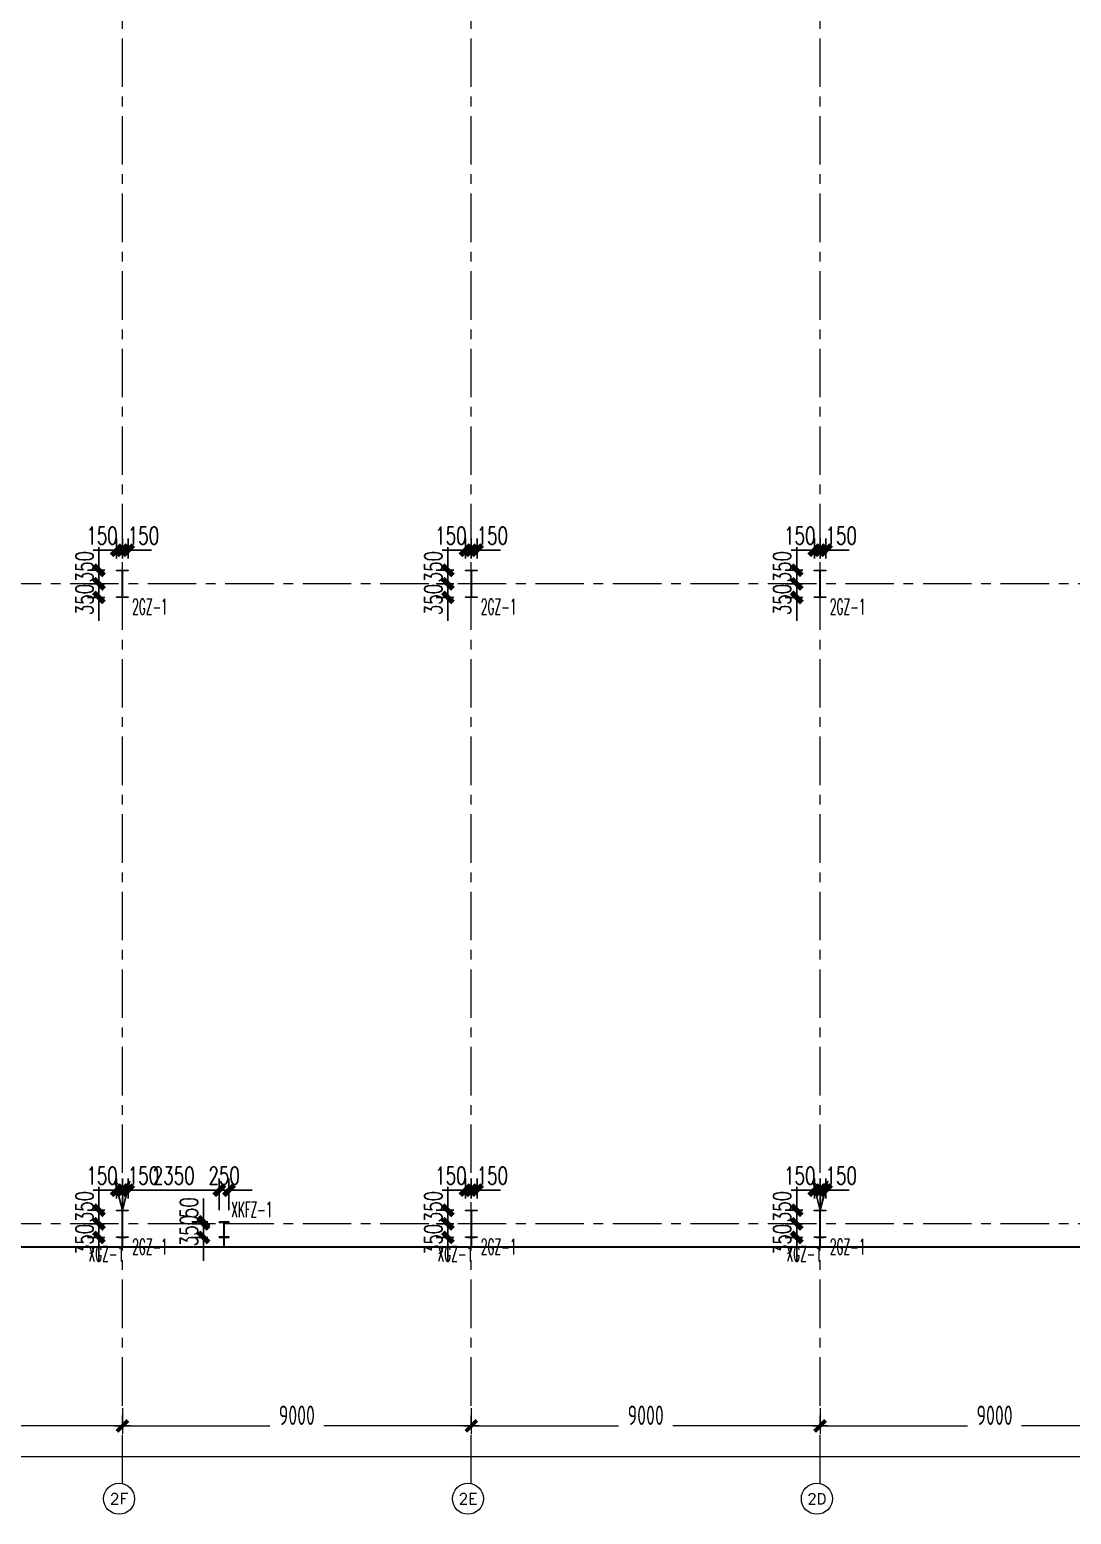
# Model space of a CAD drawing. Extents: x -1201378 to 2367219, y -619313 to 244905.
# Drawn here: x 168850 to 195722, y -71587 to -33310 of the extents above; entities that cross this region are included whole.
import ezdxf
from ezdxf.enums import TextEntityAlignment as Align

# ---------------------------------------------------------------- set-up
doc = ezdxf.new("R2010")
doc.units = 0
doc.header["$LTSCALE"] = 1000
doc.linetypes.add('CENTER', pattern=[2, 1.25, -0.25, 0.25, -0.25])
doc.linetypes.add('HIDDEN', pattern=[0.375, 0.25, -0.125])
doc.layers.get('0').update_dxf_attribs({"linetype": 'CONTINUOUS'})
doc.layers.get('Defpoints').update_dxf_attribs({"linetype": 'CONTINUOUS'})
for name, color, linetype in [('A-AXIS-DP', 126, 'CONTINUOUS'), ('S-CJGC', 5, 'CONTINUOUS'), ('S-DIMZ', 115, 'CONTINUOUS'), ('S-SGJ', 21, 'CONTINUOUS'), ('S-SHAPE2', 165, 'HIDDEN')]:
    doc.layers.add(name, color=color, linetype=linetype)
for name, color, linetype, lineweight in [('S-axis', 111, 'CONTINUOUS', 0), ('S-col', 2, 'CONTINUOUS', 0), ('S-dote', 5, 'CENTER', 0)]:
    doc.layers.add(name, color=color, linetype=linetype, lineweight=lineweight)
doc.styles.add('_TCH_AXIS', font='COMPLEX', dxfattribs={"bigfont": 'GBCBIG'})
doc.styles.add('SS1', font='tj-romans1.shx', dxfattribs={"width": 0.7, "bigfont": 'tj-hztxt1.shx'})
doc.styles.add('TSSD_Dimension', font='tssdeng.shx', dxfattribs={"width": 0.7, "bigfont": 'hztxt.shx'})
doc.dimstyles.new('S-150-ARCHI', dxfattribs={"dimscale": 150, "dimtxt": 3, "dimasz": 2, "dimexe": 2, "dimexo": 2, "dimgap": 1, "dimtad": 1, "dimdec": 0, "dimzin": 0, "dimdsep": 46, "dimtxsty": 'SS1', "dimblk1": 'TT', "dimblk2": 'TT', "dimsah": 1, "dimcen": 1, "dimclrd": 256, "dimclre": 256, "dimclrt": 256, "dimadec": 0, "dimazin": 0, "dimtfac": 1, "dimtdec": 0, "dimtix": 1, "dimtmove": 2, "dimatfit": 0, "dimldrblk": 'TT', "dimfxl": 2, "dimtolj": 1, "dimtzin": 0, "dimarcsym": 0})
doc.dimstyles.new('TSSD_200_200', dxfattribs={"dimtxt": 500, "dimasz": 200, "dimexe": 200, "dimexo": 500, "dimgap": 200, "dimtad": 1, "dimdec": 0, "dimzin": 0, "dimdsep": 46, "dimtxsty": 'TSSD_Dimension', "dimblk": 'ARCHTICK', "dimcen": 0, "dimdle": 200, "dimclrt": 7, "dimadec": 0, "dimazin": 0, "dimtfac": 1, "dimtdec": 0, "dimtix": 1, "dimtmove": 2, "dimatfit": 3, "dimfxl": 1, "dimtolj": 1, "dimtzin": 0, "dimarcsym": 0})

# ---------------------------------------------------------------- blocks, each defined once
blk = doc.blocks.new('_ArchTick')
at = {"color": 0, "linetype": 'ByBlock', "const_width": 0.5}
blk.add_lwpolyline([(-0.71, -0.71), (0.71, 0.71)], dxfattribs=at)
blk = doc.blocks.new('*D78')
at = {"layer": 'Defpoints', "color": 0, "transparency": 16777216}
for p in [(-137758, -268348), (-128758, -268348), (-128758, -269308)]:
    blk.add_point(p, dxfattribs=at)
at = {"layer": 'S-axis', "color": 0, "lineweight": -2, "transparency": 16777216}
for p, q in [((-137758, -268848), (-137758, -269508)), ((-128758, -268848), (-128758, -269508)), ((-137958, -269308), (-133957, -269308)), ((-128558, -269308), (-132560, -269308))]:
    blk.add_line(p, q, dxfattribs=at)
at = {"layer": 'S-axis', "color": 0, "lineweight": -2, "transparency": 16777216, "xscale": 200, "yscale": 200, "zscale": 200, "rotation": 180}
blk.add_blockref('_ArchTick', (-137758, -269308), dxfattribs=at)
at = {"layer": 'S-axis', "color": 0, "lineweight": -2, "transparency": 16777216, "xscale": 200, "yscale": 200, "zscale": 200}
blk.add_blockref('_ArchTick', (-128758, -269308), dxfattribs=at)
at = {"layer": 'S-axis', "color": 7, "transparency": 16777216, "insert": (-133258, -269033), "char_height": 500, "attachment_point": 5, "style": 'TSSD_Dimension'}
blk.add_mtext('\\A1;9000', dxfattribs=at)
blk = doc.blocks.new('*D79')
at = {"layer": 'Defpoints', "color": 0, "transparency": 16777216}
for p in [(-128758, -268348), (-119758, -268348), (-119758, -269308)]:
    blk.add_point(p, dxfattribs=at)
at = {"layer": 'S-axis', "color": 0, "lineweight": -2, "transparency": 16777216}
for p, q in [((-128758, -268848), (-128758, -269508)), ((-119758, -268848), (-119758, -269508)), ((-128958, -269308), (-124957, -269308)), ((-119558, -269308), (-123560, -269308))]:
    blk.add_line(p, q, dxfattribs=at)
at = {"layer": 'S-axis', "color": 0, "lineweight": -2, "transparency": 16777216, "xscale": 200, "yscale": 200, "zscale": 200, "rotation": 180}
blk.add_blockref('_ArchTick', (-128758, -269308), dxfattribs=at)
at = {"layer": 'S-axis', "color": 0, "lineweight": -2, "transparency": 16777216, "xscale": 200, "yscale": 200, "zscale": 200}
blk.add_blockref('_ArchTick', (-119758, -269308), dxfattribs=at)
at = {"layer": 'S-axis', "color": 7, "transparency": 16777216, "insert": (-124258, -269033), "char_height": 500, "attachment_point": 5, "style": 'TSSD_Dimension'}
blk.add_mtext('\\A1;9000', dxfattribs=at)
blk = doc.blocks.new('*D80')
at = {"layer": 'Defpoints', "color": 0, "transparency": 16777216}
for p in [(-119758, -268348), (-110758, -268348), (-110758, -269308)]:
    blk.add_point(p, dxfattribs=at)
at = {"layer": 'S-axis', "color": 0, "lineweight": -2, "transparency": 16777216}
for p, q in [((-119758, -268848), (-119758, -269508)), ((-110758, -268848), (-110758, -269508)), ((-119958, -269308), (-115957, -269308)), ((-110558, -269308), (-114560, -269308))]:
    blk.add_line(p, q, dxfattribs=at)
at = {"layer": 'S-axis', "color": 0, "lineweight": -2, "transparency": 16777216, "xscale": 200, "yscale": 200, "zscale": 200, "rotation": 180}
blk.add_blockref('_ArchTick', (-119758, -269308), dxfattribs=at)
at = {"layer": 'S-axis', "color": 0, "lineweight": -2, "transparency": 16777216, "xscale": 200, "yscale": 200, "zscale": 200}
blk.add_blockref('_ArchTick', (-110758, -269308), dxfattribs=at)
at = {"layer": 'S-axis', "color": 7, "transparency": 16777216, "insert": (-115258, -269033), "char_height": 500, "attachment_point": 5, "style": 'TSSD_Dimension'}
blk.add_mtext('\\A1;9000', dxfattribs=at)
blk = doc.blocks.new('*D81')
at = {"layer": 'Defpoints', "color": 0, "transparency": 16777216}
for p in [(-110758, -268348), (-101758, -268348), (-101758, -269308)]:
    blk.add_point(p, dxfattribs=at)
at = {"layer": 'S-axis', "color": 0, "lineweight": -2, "transparency": 16777216}
for p, q in [((-110758, -268848), (-110758, -269508)), ((-101758, -268848), (-101758, -269508)), ((-110958, -269308), (-106957, -269308)), ((-101558, -269308), (-105560, -269308))]:
    blk.add_line(p, q, dxfattribs=at)
at = {"layer": 'S-axis', "color": 0, "lineweight": -2, "transparency": 16777216, "xscale": 200, "yscale": 200, "zscale": 200, "rotation": 180}
blk.add_blockref('_ArchTick', (-110758, -269308), dxfattribs=at)
at = {"layer": 'S-axis', "color": 0, "lineweight": -2, "transparency": 16777216, "xscale": 200, "yscale": 200, "zscale": 200}
blk.add_blockref('_ArchTick', (-101758, -269308), dxfattribs=at)
at = {"layer": 'S-axis', "color": 7, "transparency": 16777216, "insert": (-106258, -269033), "char_height": 500, "attachment_point": 5, "style": 'TSSD_Dimension'}
blk.add_mtext('\\A1;9000', dxfattribs=at)
blk = doc.blocks.new('*D92')
at = {"layer": 'Defpoints', "color": 0, "transparency": 16777216}
for p in [(-240958, -268448), (-82958, -268448), (-82958, -270108)]:
    blk.add_point(p, dxfattribs=at)
at = {"layer": 'S-axis', "color": 0, "lineweight": -2, "transparency": 16777216}
for p, q in [((-240958, -268948), (-240958, -270308)), ((-82958, -268948), (-82958, -270308)), ((-241158, -270108), (-162899, -270108)), ((-82758, -270108), (-161018, -270108))]:
    blk.add_line(p, q, dxfattribs=at)
at = {"layer": 'S-axis', "color": 0, "lineweight": -2, "transparency": 16777216, "xscale": 200, "yscale": 200, "zscale": 200, "rotation": 180}
blk.add_blockref('_ArchTick', (-240958, -270108), dxfattribs=at)
at = {"layer": 'S-axis', "color": 0, "lineweight": -2, "transparency": 16777216, "xscale": 200, "yscale": 200, "zscale": 200}
blk.add_blockref('_ArchTick', (-82958, -270108), dxfattribs=at)
at = {"layer": 'S-axis', "color": 7, "transparency": 16777216, "insert": (-161958, -269833), "char_height": 500, "attachment_point": 5, "style": 'TSSD_Dimension'}
blk.add_mtext('\\A1;158000', dxfattribs=at)
blk = doc.blocks.new('nt66')
at = {"layer": 'S-col'}
blk.add_lwpolyline([(-195790, 766820), (-195490, 766820), (-195490, 766808), (-195636, 766808), (-195636, 766132), (-195490, 766132), (-195490, 766120), (-195790, 766120), (-195790, 766132), (-195644, 766132), (-195644, 766808), (-195790, 766808)], close=True, dxfattribs=at)
blk = doc.blocks.new('33333')
for p in [(21786, -109900), (30786, -109900), (39786, -109900), (21786, -126400), (30786, -126400), (39786, -126400)]:
    blk.add_blockref('nt66', p)
blk = doc.blocks.new('TT')
blk.add_line((-0.97, 0), (0.97, 0))
at = {"const_width": 0.45}
blk.add_lwpolyline([(-0.44, -0.44), (0.44, 0.44)], dxfattribs=at)
blk = doc.blocks.new('*D4369')
at = {"layer": 'Defpoints', "color": 0, "transparency": 16777216}
for p in [(171242, -63230), (171242, -63748), (171392, -63748)]:
    blk.add_point(p, dxfattribs=at)
at = {"layer": 'S-DIMZ', "lineweight": -2, "transparency": 16777216}
for p, q in [((171242, -63448), (171242, -62930)), ((171392, -63448), (171392, -62930)), ((170942, -63230), (170642, -63230)), ((171392, -63230), (171242, -63230)), ((171692, -63230), (171992, -63230))]:
    blk.add_line(p, q, dxfattribs=at)
at = {"layer": 'S-DIMZ', "lineweight": -2, "transparency": 16777216, "xscale": 300, "yscale": 300, "zscale": 300}
blk.add_blockref('TT', (171242, -63230), dxfattribs=at)
at = {"layer": 'S-DIMZ', "lineweight": -2, "transparency": 16777216, "xscale": 300, "yscale": 300, "zscale": 300, "rotation": 180}
blk.add_blockref('TT', (171392, -63230), dxfattribs=at)
at = {"layer": 'S-DIMZ', "transparency": 16777216, "insert": (171785, -62855), "char_height": 450, "attachment_point": 5, "style": 'SS1'}
blk.add_mtext('\\A1;150', dxfattribs=at)
blk = doc.blocks.new('*D4370')
at = {"layer": 'Defpoints', "color": 0, "transparency": 16777216}
for p in [(171092, -63230), (171092, -63748), (171242, -63748)]:
    blk.add_point(p, dxfattribs=at)
at = {"layer": 'S-DIMZ', "lineweight": -2, "transparency": 16777216}
for p, q in [((171092, -63448), (171092, -62930)), ((171242, -63448), (171242, -62930)), ((170792, -63230), (170492, -63230)), ((171242, -63230), (171092, -63230)), ((171542, -63230), (171842, -63230))]:
    blk.add_line(p, q, dxfattribs=at)
at = {"layer": 'S-DIMZ', "lineweight": -2, "transparency": 16777216, "xscale": 300, "yscale": 300, "zscale": 300}
blk.add_blockref('TT', (171092, -63230), dxfattribs=at)
at = {"layer": 'S-DIMZ', "lineweight": -2, "transparency": 16777216, "xscale": 300, "yscale": 300, "zscale": 300, "rotation": 180}
blk.add_blockref('TT', (171242, -63230), dxfattribs=at)
at = {"layer": 'S-DIMZ', "transparency": 16777216, "insert": (170716, -62855), "char_height": 450, "attachment_point": 5, "style": 'SS1'}
blk.add_mtext('\\A1;150', dxfattribs=at)
blk = doc.blocks.new('*D4371')
at = {"layer": 'Defpoints', "color": 0, "transparency": 16777216}
for p in [(171092, -63748), (170638, -64098), (171092, -64098)]:
    blk.add_point(p, dxfattribs=at)
at = {"layer": 'S-DIMZ', "lineweight": -2, "transparency": 16777216}
for p, q in [((170638, -63448), (170638, -63148)), ((170792, -63748), (170338, -63748)), ((170638, -63748), (170638, -64098)), ((170792, -64098), (170338, -64098)), ((170638, -64398), (170638, -64698))]:
    blk.add_line(p, q, dxfattribs=at)
at = {"layer": 'S-DIMZ', "lineweight": -2, "transparency": 16777216, "xscale": 300, "yscale": 300, "zscale": 300}
for p, rotation in [((170638, -63748), 270), ((170638, -64098), 90)]:
    blk.add_blockref('TT', p, dxfattribs=dict(at, rotation=rotation))
at = {"layer": 'S-DIMZ', "transparency": 16777216, "insert": (170263, -63655), "char_height": 450, "attachment_point": 5, "rotation": 90, "style": 'SS1'}
blk.add_mtext('\\A1;350', dxfattribs=at)
blk = doc.blocks.new('*D4372')
at = {"layer": 'Defpoints', "color": 0, "transparency": 16777216}
for p in [(171092, -64098), (170638, -64448), (171092, -64448)]:
    blk.add_point(p, dxfattribs=at)
at = {"layer": 'S-DIMZ', "lineweight": -2, "transparency": 16777216}
for p, q in [((170638, -63798), (170638, -63498)), ((170792, -64098), (170338, -64098)), ((170638, -64098), (170638, -64448)), ((170792, -64448), (170338, -64448)), ((170638, -64748), (170638, -65048))]:
    blk.add_line(p, q, dxfattribs=at)
at = {"layer": 'S-DIMZ', "lineweight": -2, "transparency": 16777216, "xscale": 300, "yscale": 300, "zscale": 300}
for p, rotation in [((170638, -64098), 270), ((170638, -64448), 90)]:
    blk.add_blockref('TT', p, dxfattribs=dict(at, rotation=rotation))
at = {"layer": 'S-DIMZ', "transparency": 16777216, "insert": (170263, -64502), "char_height": 450, "attachment_point": 5, "rotation": 90, "style": 'SS1'}
blk.add_mtext('\\A1;350', dxfattribs=at)
blk = doc.blocks.new('*D4373')
at = {"layer": 'Defpoints', "color": 0, "transparency": 16777216}
for p in [(180242, -63230), (180242, -63748), (180392, -63748)]:
    blk.add_point(p, dxfattribs=at)
at = {"layer": 'S-DIMZ', "lineweight": -2, "transparency": 16777216}
for p, q in [((180242, -63448), (180242, -62930)), ((180392, -63448), (180392, -62930)), ((179942, -63230), (179642, -63230)), ((180392, -63230), (180242, -63230)), ((180692, -63230), (180992, -63230))]:
    blk.add_line(p, q, dxfattribs=at)
at = {"layer": 'S-DIMZ', "lineweight": -2, "transparency": 16777216, "xscale": 300, "yscale": 300, "zscale": 300}
blk.add_blockref('TT', (180242, -63230), dxfattribs=at)
at = {"layer": 'S-DIMZ', "lineweight": -2, "transparency": 16777216, "xscale": 300, "yscale": 300, "zscale": 300, "rotation": 180}
blk.add_blockref('TT', (180392, -63230), dxfattribs=at)
at = {"layer": 'S-DIMZ', "transparency": 16777216, "insert": (180785, -62855), "char_height": 450, "attachment_point": 5, "style": 'SS1'}
blk.add_mtext('\\A1;150', dxfattribs=at)
blk = doc.blocks.new('*D4374')
at = {"layer": 'Defpoints', "color": 0, "transparency": 16777216}
for p in [(180092, -63230), (180092, -63748), (180242, -63748)]:
    blk.add_point(p, dxfattribs=at)
at = {"layer": 'S-DIMZ', "lineweight": -2, "transparency": 16777216}
for p, q in [((180092, -63448), (180092, -62930)), ((180242, -63448), (180242, -62930)), ((179792, -63230), (179492, -63230)), ((180242, -63230), (180092, -63230)), ((180542, -63230), (180842, -63230))]:
    blk.add_line(p, q, dxfattribs=at)
at = {"layer": 'S-DIMZ', "lineweight": -2, "transparency": 16777216, "xscale": 300, "yscale": 300, "zscale": 300}
blk.add_blockref('TT', (180092, -63230), dxfattribs=at)
at = {"layer": 'S-DIMZ', "lineweight": -2, "transparency": 16777216, "xscale": 300, "yscale": 300, "zscale": 300, "rotation": 180}
blk.add_blockref('TT', (180242, -63230), dxfattribs=at)
at = {"layer": 'S-DIMZ', "transparency": 16777216, "insert": (179716, -62855), "char_height": 450, "attachment_point": 5, "style": 'SS1'}
blk.add_mtext('\\A1;150', dxfattribs=at)
blk = doc.blocks.new('*D4375')
at = {"layer": 'Defpoints', "color": 0, "transparency": 16777216}
for p in [(180092, -63748), (179638, -64098), (180092, -64098)]:
    blk.add_point(p, dxfattribs=at)
at = {"layer": 'S-DIMZ', "lineweight": -2, "transparency": 16777216}
for p, q in [((179638, -63448), (179638, -63148)), ((179792, -63748), (179338, -63748)), ((179638, -63748), (179638, -64098)), ((179792, -64098), (179338, -64098)), ((179638, -64398), (179638, -64698))]:
    blk.add_line(p, q, dxfattribs=at)
at = {"layer": 'S-DIMZ', "lineweight": -2, "transparency": 16777216, "xscale": 300, "yscale": 300, "zscale": 300}
for p, rotation in [((179638, -63748), 270), ((179638, -64098), 90)]:
    blk.add_blockref('TT', p, dxfattribs=dict(at, rotation=rotation))
at = {"layer": 'S-DIMZ', "transparency": 16777216, "insert": (179263, -63655), "char_height": 450, "attachment_point": 5, "rotation": 90, "style": 'SS1'}
blk.add_mtext('\\A1;350', dxfattribs=at)
blk = doc.blocks.new('*D4376')
at = {"layer": 'Defpoints', "color": 0, "transparency": 16777216}
for p in [(180092, -64098), (179638, -64448), (180092, -64448)]:
    blk.add_point(p, dxfattribs=at)
at = {"layer": 'S-DIMZ', "lineweight": -2, "transparency": 16777216}
for p, q in [((179638, -63798), (179638, -63498)), ((179792, -64098), (179338, -64098)), ((179638, -64098), (179638, -64448)), ((179792, -64448), (179338, -64448)), ((179638, -64748), (179638, -65048))]:
    blk.add_line(p, q, dxfattribs=at)
at = {"layer": 'S-DIMZ', "lineweight": -2, "transparency": 16777216, "xscale": 300, "yscale": 300, "zscale": 300}
for p, rotation in [((179638, -64098), 270), ((179638, -64448), 90)]:
    blk.add_blockref('TT', p, dxfattribs=dict(at, rotation=rotation))
at = {"layer": 'S-DIMZ', "transparency": 16777216, "insert": (179263, -64502), "char_height": 450, "attachment_point": 5, "rotation": 90, "style": 'SS1'}
blk.add_mtext('\\A1;350', dxfattribs=at)
blk = doc.blocks.new('*D4377')
at = {"layer": 'Defpoints', "color": 0, "transparency": 16777216}
for p in [(189242, -63230), (189242, -63748), (189392, -63748)]:
    blk.add_point(p, dxfattribs=at)
at = {"layer": 'S-DIMZ', "lineweight": -2, "transparency": 16777216}
for p, q in [((189242, -63448), (189242, -62930)), ((189392, -63448), (189392, -62930)), ((188942, -63230), (188642, -63230)), ((189392, -63230), (189242, -63230)), ((189692, -63230), (189992, -63230))]:
    blk.add_line(p, q, dxfattribs=at)
at = {"layer": 'S-DIMZ', "lineweight": -2, "transparency": 16777216, "xscale": 300, "yscale": 300, "zscale": 300}
blk.add_blockref('TT', (189242, -63230), dxfattribs=at)
at = {"layer": 'S-DIMZ', "lineweight": -2, "transparency": 16777216, "xscale": 300, "yscale": 300, "zscale": 300, "rotation": 180}
blk.add_blockref('TT', (189392, -63230), dxfattribs=at)
at = {"layer": 'S-DIMZ', "transparency": 16777216, "insert": (189785, -62855), "char_height": 450, "attachment_point": 5, "style": 'SS1'}
blk.add_mtext('\\A1;150', dxfattribs=at)
blk = doc.blocks.new('*D4378')
at = {"layer": 'Defpoints', "color": 0, "transparency": 16777216}
for p in [(189092, -63230), (189092, -63748), (189242, -63748)]:
    blk.add_point(p, dxfattribs=at)
at = {"layer": 'S-DIMZ', "lineweight": -2, "transparency": 16777216}
for p, q in [((189092, -63448), (189092, -62930)), ((189242, -63448), (189242, -62930)), ((188792, -63230), (188492, -63230)), ((189242, -63230), (189092, -63230)), ((189542, -63230), (189842, -63230))]:
    blk.add_line(p, q, dxfattribs=at)
at = {"layer": 'S-DIMZ', "lineweight": -2, "transparency": 16777216, "xscale": 300, "yscale": 300, "zscale": 300}
blk.add_blockref('TT', (189092, -63230), dxfattribs=at)
at = {"layer": 'S-DIMZ', "lineweight": -2, "transparency": 16777216, "xscale": 300, "yscale": 300, "zscale": 300, "rotation": 180}
blk.add_blockref('TT', (189242, -63230), dxfattribs=at)
at = {"layer": 'S-DIMZ', "transparency": 16777216, "insert": (188716, -62855), "char_height": 450, "attachment_point": 5, "style": 'SS1'}
blk.add_mtext('\\A1;150', dxfattribs=at)
blk = doc.blocks.new('*D4379')
at = {"layer": 'Defpoints', "color": 0, "transparency": 16777216}
for p in [(189092, -63748), (188638, -64098), (189092, -64098)]:
    blk.add_point(p, dxfattribs=at)
at = {"layer": 'S-DIMZ', "lineweight": -2, "transparency": 16777216}
for p, q in [((188638, -63448), (188638, -63148)), ((188792, -63748), (188338, -63748)), ((188638, -63748), (188638, -64098)), ((188792, -64098), (188338, -64098)), ((188638, -64398), (188638, -64698))]:
    blk.add_line(p, q, dxfattribs=at)
at = {"layer": 'S-DIMZ', "lineweight": -2, "transparency": 16777216, "xscale": 300, "yscale": 300, "zscale": 300}
for p, rotation in [((188638, -63748), 270), ((188638, -64098), 90)]:
    blk.add_blockref('TT', p, dxfattribs=dict(at, rotation=rotation))
at = {"layer": 'S-DIMZ', "transparency": 16777216, "insert": (188263, -63655), "char_height": 450, "attachment_point": 5, "rotation": 90, "style": 'SS1'}
blk.add_mtext('\\A1;350', dxfattribs=at)
blk = doc.blocks.new('*D4380')
at = {"layer": 'Defpoints', "color": 0, "transparency": 16777216}
for p in [(189092, -64098), (188638, -64448), (189092, -64448)]:
    blk.add_point(p, dxfattribs=at)
at = {"layer": 'S-DIMZ', "lineweight": -2, "transparency": 16777216}
for p, q in [((188638, -63798), (188638, -63498)), ((188792, -64098), (188338, -64098)), ((188638, -64098), (188638, -64448)), ((188792, -64448), (188338, -64448)), ((188638, -64748), (188638, -65048))]:
    blk.add_line(p, q, dxfattribs=at)
at = {"layer": 'S-DIMZ', "lineweight": -2, "transparency": 16777216, "xscale": 300, "yscale": 300, "zscale": 300}
for p, rotation in [((188638, -64098), 270), ((188638, -64448), 90)]:
    blk.add_blockref('TT', p, dxfattribs=dict(at, rotation=rotation))
at = {"layer": 'S-DIMZ', "transparency": 16777216, "insert": (188263, -64502), "char_height": 450, "attachment_point": 5, "rotation": 90, "style": 'SS1'}
blk.add_mtext('\\A1;350', dxfattribs=at)
blk = doc.blocks.new('*D4457')
at = {"layer": 'Defpoints', "color": 0, "transparency": 16777216}
for p in [(171242, -46730), (171242, -47248), (171392, -47248)]:
    blk.add_point(p, dxfattribs=at)
at = {"layer": 'S-DIMZ', "lineweight": -2, "transparency": 16777216}
for p, q in [((171242, -46948), (171242, -46430)), ((171392, -46948), (171392, -46430)), ((170942, -46730), (170642, -46730)), ((171392, -46730), (171242, -46730)), ((171692, -46730), (171992, -46730))]:
    blk.add_line(p, q, dxfattribs=at)
at = {"layer": 'S-DIMZ', "lineweight": -2, "transparency": 16777216, "xscale": 300, "yscale": 300, "zscale": 300}
blk.add_blockref('TT', (171242, -46730), dxfattribs=at)
at = {"layer": 'S-DIMZ', "lineweight": -2, "transparency": 16777216, "xscale": 300, "yscale": 300, "zscale": 300, "rotation": 180}
blk.add_blockref('TT', (171392, -46730), dxfattribs=at)
at = {"layer": 'S-DIMZ', "transparency": 16777216, "insert": (171785, -46355), "char_height": 450, "attachment_point": 5, "style": 'SS1'}
blk.add_mtext('\\A1;150', dxfattribs=at)
blk = doc.blocks.new('*D4458')
at = {"layer": 'Defpoints', "color": 0, "transparency": 16777216}
for p in [(171092, -46730), (171092, -47248), (171242, -47248)]:
    blk.add_point(p, dxfattribs=at)
at = {"layer": 'S-DIMZ', "lineweight": -2, "transparency": 16777216}
for p, q in [((171092, -46948), (171092, -46430)), ((171242, -46948), (171242, -46430)), ((170792, -46730), (170492, -46730)), ((171242, -46730), (171092, -46730)), ((171542, -46730), (171842, -46730))]:
    blk.add_line(p, q, dxfattribs=at)
at = {"layer": 'S-DIMZ', "lineweight": -2, "transparency": 16777216, "xscale": 300, "yscale": 300, "zscale": 300}
blk.add_blockref('TT', (171092, -46730), dxfattribs=at)
at = {"layer": 'S-DIMZ', "lineweight": -2, "transparency": 16777216, "xscale": 300, "yscale": 300, "zscale": 300, "rotation": 180}
blk.add_blockref('TT', (171242, -46730), dxfattribs=at)
at = {"layer": 'S-DIMZ', "transparency": 16777216, "insert": (170716, -46355), "char_height": 450, "attachment_point": 5, "style": 'SS1'}
blk.add_mtext('\\A1;150', dxfattribs=at)
blk = doc.blocks.new('*D4459')
at = {"layer": 'Defpoints', "color": 0, "transparency": 16777216}
for p in [(171092, -47248), (170638, -47598), (171092, -47598)]:
    blk.add_point(p, dxfattribs=at)
at = {"layer": 'S-DIMZ', "lineweight": -2, "transparency": 16777216}
for p, q in [((170638, -46948), (170638, -46648)), ((170792, -47248), (170338, -47248)), ((170638, -47248), (170638, -47598)), ((170792, -47598), (170338, -47598)), ((170638, -47898), (170638, -48198))]:
    blk.add_line(p, q, dxfattribs=at)
at = {"layer": 'S-DIMZ', "lineweight": -2, "transparency": 16777216, "xscale": 300, "yscale": 300, "zscale": 300}
for p, rotation in [((170638, -47248), 270), ((170638, -47598), 90)]:
    blk.add_blockref('TT', p, dxfattribs=dict(at, rotation=rotation))
at = {"layer": 'S-DIMZ', "transparency": 16777216, "insert": (170263, -47155), "char_height": 450, "attachment_point": 5, "rotation": 90, "style": 'SS1'}
blk.add_mtext('\\A1;350', dxfattribs=at)
blk = doc.blocks.new('*D4460')
at = {"layer": 'Defpoints', "color": 0, "transparency": 16777216}
for p in [(171092, -47598), (170638, -47948), (171092, -47948)]:
    blk.add_point(p, dxfattribs=at)
at = {"layer": 'S-DIMZ', "lineweight": -2, "transparency": 16777216}
for p, q in [((170638, -47298), (170638, -46998)), ((170792, -47598), (170338, -47598)), ((170638, -47598), (170638, -47948)), ((170792, -47948), (170338, -47948)), ((170638, -48248), (170638, -48548))]:
    blk.add_line(p, q, dxfattribs=at)
at = {"layer": 'S-DIMZ', "lineweight": -2, "transparency": 16777216, "xscale": 300, "yscale": 300, "zscale": 300}
for p, rotation in [((170638, -47598), 270), ((170638, -47948), 90)]:
    blk.add_blockref('TT', p, dxfattribs=dict(at, rotation=rotation))
at = {"layer": 'S-DIMZ', "transparency": 16777216, "insert": (170263, -48002), "char_height": 450, "attachment_point": 5, "rotation": 90, "style": 'SS1'}
blk.add_mtext('\\A1;350', dxfattribs=at)
blk = doc.blocks.new('*D4461')
at = {"layer": 'Defpoints', "color": 0, "transparency": 16777216}
for p in [(180242, -46730), (180242, -47248), (180392, -47248)]:
    blk.add_point(p, dxfattribs=at)
at = {"layer": 'S-DIMZ', "lineweight": -2, "transparency": 16777216}
for p, q in [((180242, -46948), (180242, -46430)), ((180392, -46948), (180392, -46430)), ((179942, -46730), (179642, -46730)), ((180392, -46730), (180242, -46730)), ((180692, -46730), (180992, -46730))]:
    blk.add_line(p, q, dxfattribs=at)
at = {"layer": 'S-DIMZ', "lineweight": -2, "transparency": 16777216, "xscale": 300, "yscale": 300, "zscale": 300}
blk.add_blockref('TT', (180242, -46730), dxfattribs=at)
at = {"layer": 'S-DIMZ', "lineweight": -2, "transparency": 16777216, "xscale": 300, "yscale": 300, "zscale": 300, "rotation": 180}
blk.add_blockref('TT', (180392, -46730), dxfattribs=at)
at = {"layer": 'S-DIMZ', "transparency": 16777216, "insert": (180785, -46355), "char_height": 450, "attachment_point": 5, "style": 'SS1'}
blk.add_mtext('\\A1;150', dxfattribs=at)
blk = doc.blocks.new('*D4462')
at = {"layer": 'Defpoints', "color": 0, "transparency": 16777216}
for p in [(180092, -46730), (180092, -47248), (180242, -47248)]:
    blk.add_point(p, dxfattribs=at)
at = {"layer": 'S-DIMZ', "lineweight": -2, "transparency": 16777216}
for p, q in [((180092, -46948), (180092, -46430)), ((180242, -46948), (180242, -46430)), ((179792, -46730), (179492, -46730)), ((180242, -46730), (180092, -46730)), ((180542, -46730), (180842, -46730))]:
    blk.add_line(p, q, dxfattribs=at)
at = {"layer": 'S-DIMZ', "lineweight": -2, "transparency": 16777216, "xscale": 300, "yscale": 300, "zscale": 300}
blk.add_blockref('TT', (180092, -46730), dxfattribs=at)
at = {"layer": 'S-DIMZ', "lineweight": -2, "transparency": 16777216, "xscale": 300, "yscale": 300, "zscale": 300, "rotation": 180}
blk.add_blockref('TT', (180242, -46730), dxfattribs=at)
at = {"layer": 'S-DIMZ', "transparency": 16777216, "insert": (179716, -46355), "char_height": 450, "attachment_point": 5, "style": 'SS1'}
blk.add_mtext('\\A1;150', dxfattribs=at)
blk = doc.blocks.new('*D4463')
at = {"layer": 'Defpoints', "color": 0, "transparency": 16777216}
for p in [(180092, -47248), (179638, -47598), (180092, -47598)]:
    blk.add_point(p, dxfattribs=at)
at = {"layer": 'S-DIMZ', "lineweight": -2, "transparency": 16777216}
for p, q in [((179638, -46948), (179638, -46648)), ((179792, -47248), (179338, -47248)), ((179638, -47248), (179638, -47598)), ((179792, -47598), (179338, -47598)), ((179638, -47898), (179638, -48198))]:
    blk.add_line(p, q, dxfattribs=at)
at = {"layer": 'S-DIMZ', "lineweight": -2, "transparency": 16777216, "xscale": 300, "yscale": 300, "zscale": 300}
for p, rotation in [((179638, -47248), 270), ((179638, -47598), 90)]:
    blk.add_blockref('TT', p, dxfattribs=dict(at, rotation=rotation))
at = {"layer": 'S-DIMZ', "transparency": 16777216, "insert": (179263, -47155), "char_height": 450, "attachment_point": 5, "rotation": 90, "style": 'SS1'}
blk.add_mtext('\\A1;350', dxfattribs=at)
blk = doc.blocks.new('*D4464')
at = {"layer": 'Defpoints', "color": 0, "transparency": 16777216}
for p in [(180092, -47598), (179638, -47948), (180092, -47948)]:
    blk.add_point(p, dxfattribs=at)
at = {"layer": 'S-DIMZ', "lineweight": -2, "transparency": 16777216}
for p, q in [((179638, -47298), (179638, -46998)), ((179792, -47598), (179338, -47598)), ((179638, -47598), (179638, -47948)), ((179792, -47948), (179338, -47948)), ((179638, -48248), (179638, -48548))]:
    blk.add_line(p, q, dxfattribs=at)
at = {"layer": 'S-DIMZ', "lineweight": -2, "transparency": 16777216, "xscale": 300, "yscale": 300, "zscale": 300}
for p, rotation in [((179638, -47598), 270), ((179638, -47948), 90)]:
    blk.add_blockref('TT', p, dxfattribs=dict(at, rotation=rotation))
at = {"layer": 'S-DIMZ', "transparency": 16777216, "insert": (179263, -48002), "char_height": 450, "attachment_point": 5, "rotation": 90, "style": 'SS1'}
blk.add_mtext('\\A1;350', dxfattribs=at)
blk = doc.blocks.new('*D4413')
at = {"layer": 'Defpoints', "color": 0, "transparency": 16777216}
for p in [(189242, -46730), (189242, -47248), (189392, -47248)]:
    blk.add_point(p, dxfattribs=at)
at = {"layer": 'S-DIMZ', "lineweight": -2, "transparency": 16777216}
for p, q in [((189242, -46948), (189242, -46430)), ((189392, -46948), (189392, -46430)), ((188942, -46730), (188642, -46730)), ((189392, -46730), (189242, -46730)), ((189692, -46730), (189992, -46730))]:
    blk.add_line(p, q, dxfattribs=at)
at = {"layer": 'S-DIMZ', "lineweight": -2, "transparency": 16777216, "xscale": 300, "yscale": 300, "zscale": 300}
blk.add_blockref('TT', (189242, -46730), dxfattribs=at)
at = {"layer": 'S-DIMZ', "lineweight": -2, "transparency": 16777216, "xscale": 300, "yscale": 300, "zscale": 300, "rotation": 180}
blk.add_blockref('TT', (189392, -46730), dxfattribs=at)
at = {"layer": 'S-DIMZ', "transparency": 16777216, "insert": (189785, -46355), "char_height": 450, "attachment_point": 5, "style": 'SS1'}
blk.add_mtext('\\A1;150', dxfattribs=at)
blk = doc.blocks.new('*D4414')
at = {"layer": 'Defpoints', "color": 0, "transparency": 16777216}
for p in [(189092, -46730), (189092, -47248), (189242, -47248)]:
    blk.add_point(p, dxfattribs=at)
at = {"layer": 'S-DIMZ', "lineweight": -2, "transparency": 16777216}
for p, q in [((189092, -46948), (189092, -46430)), ((189242, -46948), (189242, -46430)), ((188792, -46730), (188492, -46730)), ((189242, -46730), (189092, -46730)), ((189542, -46730), (189842, -46730))]:
    blk.add_line(p, q, dxfattribs=at)
at = {"layer": 'S-DIMZ', "lineweight": -2, "transparency": 16777216, "xscale": 300, "yscale": 300, "zscale": 300}
blk.add_blockref('TT', (189092, -46730), dxfattribs=at)
at = {"layer": 'S-DIMZ', "lineweight": -2, "transparency": 16777216, "xscale": 300, "yscale": 300, "zscale": 300, "rotation": 180}
blk.add_blockref('TT', (189242, -46730), dxfattribs=at)
at = {"layer": 'S-DIMZ', "transparency": 16777216, "insert": (188716, -46355), "char_height": 450, "attachment_point": 5, "style": 'SS1'}
blk.add_mtext('\\A1;150', dxfattribs=at)
blk = doc.blocks.new('*D4415')
at = {"layer": 'Defpoints', "color": 0, "transparency": 16777216}
for p in [(189092, -47248), (188638, -47598), (189092, -47598)]:
    blk.add_point(p, dxfattribs=at)
at = {"layer": 'S-DIMZ', "lineweight": -2, "transparency": 16777216}
for p, q in [((188638, -46948), (188638, -46648)), ((188792, -47248), (188338, -47248)), ((188638, -47248), (188638, -47598)), ((188792, -47598), (188338, -47598)), ((188638, -47898), (188638, -48198))]:
    blk.add_line(p, q, dxfattribs=at)
at = {"layer": 'S-DIMZ', "lineweight": -2, "transparency": 16777216, "xscale": 300, "yscale": 300, "zscale": 300}
for p, rotation in [((188638, -47248), 270), ((188638, -47598), 90)]:
    blk.add_blockref('TT', p, dxfattribs=dict(at, rotation=rotation))
at = {"layer": 'S-DIMZ', "transparency": 16777216, "insert": (188263, -47155), "char_height": 450, "attachment_point": 5, "rotation": 90, "style": 'SS1'}
blk.add_mtext('\\A1;350', dxfattribs=at)
blk = doc.blocks.new('*D4416')
at = {"layer": 'Defpoints', "color": 0, "transparency": 16777216}
for p in [(189092, -47598), (188638, -47948), (189092, -47948)]:
    blk.add_point(p, dxfattribs=at)
at = {"layer": 'S-DIMZ', "lineweight": -2, "transparency": 16777216}
for p, q in [((188638, -47298), (188638, -46998)), ((188792, -47598), (188338, -47598)), ((188638, -47598), (188638, -47948)), ((188792, -47948), (188338, -47948)), ((188638, -48248), (188638, -48548))]:
    blk.add_line(p, q, dxfattribs=at)
at = {"layer": 'S-DIMZ', "lineweight": -2, "transparency": 16777216, "xscale": 300, "yscale": 300, "zscale": 300}
for p, rotation in [((188638, -47598), 270), ((188638, -47948), 90)]:
    blk.add_blockref('TT', p, dxfattribs=dict(at, rotation=rotation))
at = {"layer": 'S-DIMZ', "transparency": 16777216, "insert": (188263, -48002), "char_height": 450, "attachment_point": 5, "rotation": 90, "style": 'SS1'}
blk.add_mtext('\\A1;350', dxfattribs=at)
blk = doc.blocks.new('S-CJGC')
at = {"layer": 'S-CJGC'}
for p, q in [((-131, -119), (0, 381)), ((131, -119), (0, 381)), ((0, 381), (0, 0)), ((0, 0), (-131, -119)), ((0, 0), (131, -119))]:
    blk.add_line(p, q, dxfattribs=at)
blk.add_solid([(131, -119), (0, 0), (0, 381)], dxfattribs=at)
blk = doc.blocks.new('*D6714')
at = {"layer": 'Defpoints', "color": 0, "transparency": 16777216}
for p in [(173742, -63230), (171392, -63748), (173742, -64048)]:
    blk.add_point(p, dxfattribs=at)
at = {"layer": 'S-DIMZ', "lineweight": -2, "transparency": 16777216}
for p, q in [((171392, -63448), (171392, -62930)), ((173742, -63748), (173742, -62930)), ((171692, -63230), (173442, -63230))]:
    blk.add_line(p, q, dxfattribs=at)
at = {"layer": 'S-DIMZ', "lineweight": -2, "transparency": 16777216, "xscale": 300, "yscale": 300, "zscale": 300, "rotation": 180}
blk.add_blockref('TT', (171392, -63230), dxfattribs=at)
at = {"layer": 'S-DIMZ', "lineweight": -2, "transparency": 16777216, "xscale": 300, "yscale": 300, "zscale": 300}
blk.add_blockref('TT', (173742, -63230), dxfattribs=at)
at = {"layer": 'S-DIMZ', "transparency": 16777216, "insert": (172567, -62855), "char_height": 450, "attachment_point": 5, "style": 'SS1'}
blk.add_mtext('\\A1;2350', dxfattribs=at)
blk = doc.blocks.new('*D6715')
at = {"layer": 'Defpoints', "color": 0, "transparency": 16777216}
for p in [(173992, -63230), (173742, -64048), (173992, -64048)]:
    blk.add_point(p, dxfattribs=at)
at = {"layer": 'S-DIMZ', "lineweight": -2, "transparency": 16777216}
for p, q in [((173742, -63748), (173742, -62930)), ((173992, -63748), (173992, -62930)), ((173442, -63230), (173142, -63230)), ((173742, -63230), (173992, -63230)), ((174292, -63230), (174592, -63230))]:
    blk.add_line(p, q, dxfattribs=at)
at = {"layer": 'S-DIMZ', "lineweight": -2, "transparency": 16777216, "xscale": 300, "yscale": 300, "zscale": 300}
blk.add_blockref('TT', (173742, -63230), dxfattribs=at)
at = {"layer": 'S-DIMZ', "lineweight": -2, "transparency": 16777216, "xscale": 300, "yscale": 300, "zscale": 300, "rotation": 180}
blk.add_blockref('TT', (173992, -63230), dxfattribs=at)
at = {"layer": 'S-DIMZ', "transparency": 16777216, "insert": (173867, -62855), "char_height": 450, "attachment_point": 5, "style": 'SS1'}
blk.add_mtext('\\A1;250', dxfattribs=at)
blk = doc.blocks.new('*D6716')
at = {"layer": 'Defpoints', "color": 0, "transparency": 16777216}
for p in [(173335, -64098), (173742, -64048), (173742, -64098)]:
    blk.add_point(p, dxfattribs=at)
at = {"layer": 'S-DIMZ', "lineweight": -2, "transparency": 16777216}
for p, q in [((173335, -63748), (173335, -63448)), ((173442, -64048), (173035, -64048)), ((173442, -64098), (173035, -64098)), ((173335, -64048), (173335, -64098)), ((173335, -64398), (173335, -64698))]:
    blk.add_line(p, q, dxfattribs=at)
at = {"layer": 'S-DIMZ', "lineweight": -2, "transparency": 16777216, "xscale": 300, "yscale": 300, "zscale": 300}
for p, rotation in [((173335, -64048), 270), ((173335, -64098), 90)]:
    blk.add_blockref('TT', p, dxfattribs=dict(at, rotation=rotation))
at = {"layer": 'S-DIMZ', "transparency": 16777216, "insert": (172960, -63681), "char_height": 450, "attachment_point": 5, "rotation": 90, "style": 'SS1'}
blk.add_mtext('\\A1;50', dxfattribs=at)
blk = doc.blocks.new('*D6717')
at = {"layer": 'Defpoints', "color": 0, "transparency": 16777216}
for p in [(173742, -64098), (173335, -64448), (173742, -64448)]:
    blk.add_point(p, dxfattribs=at)
at = {"layer": 'S-DIMZ', "lineweight": -2, "transparency": 16777216}
for p, q in [((173335, -63798), (173335, -63498)), ((173442, -64098), (173035, -64098)), ((173335, -64098), (173335, -64448)), ((173442, -64448), (173035, -64448)), ((173335, -64748), (173335, -65048))]:
    blk.add_line(p, q, dxfattribs=at)
at = {"layer": 'S-DIMZ', "lineweight": -2, "transparency": 16777216, "xscale": 300, "yscale": 300, "zscale": 300}
for p, rotation in [((173335, -64098), 270), ((173335, -64448), 90)]:
    blk.add_blockref('TT', p, dxfattribs=dict(at, rotation=rotation))
at = {"layer": 'S-DIMZ', "transparency": 16777216, "insert": (172960, -64273), "char_height": 450, "attachment_point": 5, "rotation": 90, "style": 'SS1'}
blk.add_mtext('\\A1;350', dxfattribs=at)
blk = doc.blocks.new('2#轴网')
at = {"layer": 'S-axis'}
for centre in [(-128843.4, -271187), (-119843.4, -271187), (-110843.4, -271187)]:
    blk.add_circle(centre, 400, dxfattribs=at)
at = {"layer": 'S-dote'}
for p, q in [((-128758.5, -270787), (-128758.5, -175298.2)), ((-119758.5, -270787), (-119758.5, -175298.2)), ((-110758.5, -270787), (-110758.5, -175298.2)), ((-74854.3, -247598.2), (-251154.3, -247598.2)), ((-74854.3, -264098.2), (-251154.3, -264098.2))]:
    blk.add_line(p, q, dxfattribs=at)
at = {"layer": 'S-axis', "style": '_TCH_AXIS'}
for s, height, p, p2 in [('2F', 282.17, (-129085.2, -271328.1), (-128601.5, -271328.1)), ('2E', 282.17, (-120085.2, -271328.1), (-119601.5, -271328.1)), ('2D', 276.42, (-111086.9, -271325.3), (-110599.9, -271325.3))]:
    blk.add_text(s, height=height, dxfattribs=at).set_placement(p, p2, align=Align.FIT)
at = {"layer": 'S-axis'}
for base, p1, p2, picture, middle in [((-82958.5, -270108.2), (-240958.5, -268448.2), (-82958.5, -268448.2), '*D92', (-161958.5, -269833.2)), ((-128758.5, -269308.2), (-137758.5, -268348.2), (-128758.5, -268348.2), '*D78', (-133258.5, -269033.2)), ((-119758.5, -269308.2), (-128758.5, -268348.2), (-119758.5, -268348.2), '*D79', (-124258.5, -269033.2)), ((-110758.5, -269308.2), (-119758.5, -268348.2), (-110758.5, -268348.2), '*D80', (-115258.5, -269033.2)), ((-101758.5, -269308.2), (-110758.5, -268348.2), (-101758.5, -268348.2), '*D81', (-106258.5, -269033.2))]:
    dim = blk.add_linear_dim(base=base, p1=p1, p2=p2, angle=0, dimstyle='TSSD_200_200', dxfattribs=at)
    dim.commit()
    dim.dimension.update_dxf_attribs({"geometry": picture, "text_midpoint": middle, "dimtype": 161})

msp = doc.modelspace()

# ---------------------------------------------------------------- linework, layer by layer
at = {"layer": 'A-AXIS-DP', "color": 1, "ltscale": 10000}
msp.add_lwpolyline([(173741.5, -64436.2), (173741.5, -64448.2), (173991.5, -64448.2), (173991.5, -64436.2), (173870.5, -64436.2), (173870.5, -64060.2), (173991.5, -64060.2), (173991.5, -64048.2), (173741.5, -64048.2), (173741.5, -64060.2), (173862.5, -64060.2), (173862.5, -64436.2)], close=True, dxfattribs=at)
at = {"layer": 'S-col'}
for points in [[(171341.5, -64698.2), (171141.5, -64698.2), (171141.5, -64686.2), (171237.5, -64686.2), (171237.5, -64460.2), (171141.5, -64460.2), (171141.5, -64448.2), (171341.5, -64448.2), (171341.5, -64460.2), (171245.5, -64460.2), (171245.5, -64686.2), (171341.5, -64686.2)], [(180341.5, -64698.2), (180141.5, -64698.2), (180141.5, -64686.2), (180237.5, -64686.2), (180237.5, -64460.2), (180141.5, -64460.2), (180141.5, -64448.2), (180341.5, -64448.2), (180341.5, -64460.2), (180245.5, -64460.2), (180245.5, -64686.2), (180341.5, -64686.2)], [(189341.5, -64698.2), (189141.5, -64698.2), (189141.5, -64686.2), (189237.5, -64686.2), (189237.5, -64460.2), (189141.5, -64460.2), (189141.5, -64448.2), (189341.5, -64448.2), (189341.5, -64460.2), (189245.5, -64460.2), (189245.5, -64686.2), (189341.5, -64686.2)]]:
    msp.add_lwpolyline(points, close=True, dxfattribs=at)
at = {"layer": 'S-col', "color": 3}
msp.add_lwpolyline([(173766.5, -64448.2), (173966.5, -64448.2), (173966.5, -64460.2), (173870.5, -64460.2), (173870.5, -64686.2), (173966.5, -64686.2), (173966.5, -64698.2), (173766.5, -64698.2), (173766.5, -64686.2), (173862.5, -64686.2), (173862.5, -64460.2), (173766.5, -64460.2)], close=True, dxfattribs=at)
at = {"layer": 'S-SHAPE2', "ltscale": 2, "const_width": 50}
msp.add_lwpolyline([(216991.5, -39196.8), (216991.5, -64698.2), (59091.5, -64698.2), (59091.5, -47113.7), (80543.5, 19001.8), (216991.5, 19001.8), (216991.5, 10151.8)], dxfattribs=at)

# ---------------------------------------------------------------- block references
at = {"layer": 'S-axis'}
msp.add_blockref('2#轴网', (300000, 200000), dxfattribs=at)
at = {"layer": 'S-CJGC', "xscale": -1.5, "yscale": 1.5, "zscale": 1.5, "rotation": 180}
for p in [(171241.5, -63176.5), (189245.5, -63176.5)]:
    msp.add_blockref('S-CJGC', p, dxfattribs=at)
at = {"layer": 'S-col'}
msp.add_blockref('33333', (345095.7, -704168.2), dxfattribs=at)

# ---------------------------------------------------------------- texts
at = {"layer": 'S-SGJ', "style": 'SS1', "width": 0.5}
for s, p in [('2GZ-1', (171492.2, -48187.1)), ('2GZ-1', (180492.2, -48187.1)), ('2GZ-1', (189492.2, -48187.1)), ('XKFZ-1', (174045.3, -63728.6)), ('XGZ-1', (170371.6, -64870.3)), ('2GZ-1', (171492.2, -64687.1)), ('XGZ-1', (179371.6, -64870.3)), ('2GZ-1', (180492.2, -64687.1)), ('XGZ-1', (188371.6, -64870.3)), ('2GZ-1', (189492.2, -64687.1))]:
    msp.add_text(s, height=400, dxfattribs=at).set_placement(p, align=Align.MIDDLE_LEFT)

# ---------------------------------------------------------------- dimensions: what is measured, and where the dimension line sits
at = {"layer": 'S-DIMZ'}
for base, p1, p2, picture, middle in [((171091.5, -46730.4), (171241.5, -47248.2), (171091.5, -47248.2), '*D4458', (170716, -46355.4)), ((171241.5, -46730.4), (171391.5, -47248.2), (171241.5, -47248.2), '*D4457', (171784.5, -46355.4)), ((180091.5, -46730.4), (180241.5, -47248.2), (180091.5, -47248.2), '*D4462', (179716, -46355.4)), ((180241.5, -46730.4), (180391.5, -47248.2), (180241.5, -47248.2), '*D4461', (180784.5, -46355.4)), ((189091.5, -46730.4), (189241.5, -47248.2), (189091.5, -47248.2), '*D4414', (188716, -46355.4)), ((189241.5, -46730.4), (189391.5, -47248.2), (189241.5, -47248.2), '*D4413', (189784.5, -46355.4)), ((171091.5, -63230.4), (171241.5, -63748.2), (171091.5, -63748.2), '*D4370', (170716, -62855.4)), ((171241.5, -63230.4), (171391.5, -63748.2), (171241.5, -63748.2), '*D4369', (171784.5, -62855.4)), ((180091.5, -63230.4), (180241.5, -63748.2), (180091.5, -63748.2), '*D4374', (179716, -62855.4)), ((180241.5, -63230.4), (180391.5, -63748.2), (180241.5, -63748.2), '*D4373', (180784.5, -62855.4)), ((189091.5, -63230.4), (189241.5, -63748.2), (189091.5, -63748.2), '*D4378', (188716, -62855.4)), ((189241.5, -63230.4), (189391.5, -63748.2), (189241.5, -63748.2), '*D4377', (189784.5, -62855.4))]:
    dim = msp.add_linear_dim(base=base, p1=p1, p2=p2, dimstyle='S-150-ARCHI', dxfattribs=at)
    dim.commit()
    dim.dimension.update_dxf_attribs({"geometry": picture, "text_midpoint": middle, "dimtype": 160})
for base, p1, p2, picture, middle in [((170638.4, -47598.2), (171091.5, -47248.2), (171091.5, -47598.2), '*D4459', (170263.4, -47155.2)), ((179638.4, -47598.2), (180091.5, -47248.2), (180091.5, -47598.2), '*D4463', (179263.4, -47155.2)), ((188638.4, -47598.2), (189091.5, -47248.2), (189091.5, -47598.2), '*D4415', (188263.4, -47155.2)), ((170638.4, -47948.2), (171091.5, -47598.2), (171091.5, -47948.2), '*D4460', (170263.4, -48002.1)), ((179638.4, -47948.2), (180091.5, -47598.2), (180091.5, -47948.2), '*D4464', (179263.4, -48002.1)), ((188638.4, -47948.2), (189091.5, -47598.2), (189091.5, -47948.2), '*D4416', (188263.4, -48002.1)), ((170638.4, -64098.2), (171091.5, -63748.2), (171091.5, -64098.2), '*D4371', (170263.4, -63655.2)), ((179638.4, -64098.2), (180091.5, -63748.2), (180091.5, -64098.2), '*D4375', (179263.4, -63655.2)), ((188638.4, -64098.2), (189091.5, -63748.2), (189091.5, -64098.2), '*D4379', (188263.4, -63655.2)), ((170638.4, -64448.2), (171091.5, -64098.2), (171091.5, -64448.2), '*D4372', (170263.4, -64502.1)), ((173335.3, -64098.2), (173741.5, -64048.2), (173741.5, -64098.2), '*D6716', (172960.3, -63680.8)), ((179638.4, -64448.2), (180091.5, -64098.2), (180091.5, -64448.2), '*D4376', (179263.4, -64502.1)), ((188638.4, -64448.2), (189091.5, -64098.2), (189091.5, -64448.2), '*D4380', (188263.4, -64502.1))]:
    dim = msp.add_linear_dim(base=base, p1=p1, p2=p2, angle=90, dimstyle='S-150-ARCHI', dxfattribs=at)
    dim.commit()
    dim.dimension.update_dxf_attribs({"geometry": picture, "text_midpoint": middle, "dimtype": 160})
for base, p1, p2, picture, middle in [((173741.5, -63230.4), (171391.5, -63748.2), (173741.5, -64048.2), '*D6714', (172566.5, -62855.4)), ((173991.5, -63230.4), (173741.5, -64048.2), (173991.5, -64048.2), '*D6715', (173866.5, -62855.4))]:
    dim = msp.add_linear_dim(base=base, p1=p1, p2=p2, dimstyle='S-150-ARCHI', dxfattribs=at)
    dim.commit()
    dim.dimension.update_dxf_attribs({"geometry": picture, "text_midpoint": middle})
dim = msp.add_linear_dim(base=(173335.3, -64448.2), p1=(173741.5, -64098.2), p2=(173741.5, -64448.2), angle=90, dimstyle='S-150-ARCHI', dxfattribs=at)
dim.commit()
dim.dimension.update_dxf_attribs({"geometry": '*D6717', "text_midpoint": (172960.3, -64273.2)})

doc.saveas('drawing.dxf')
